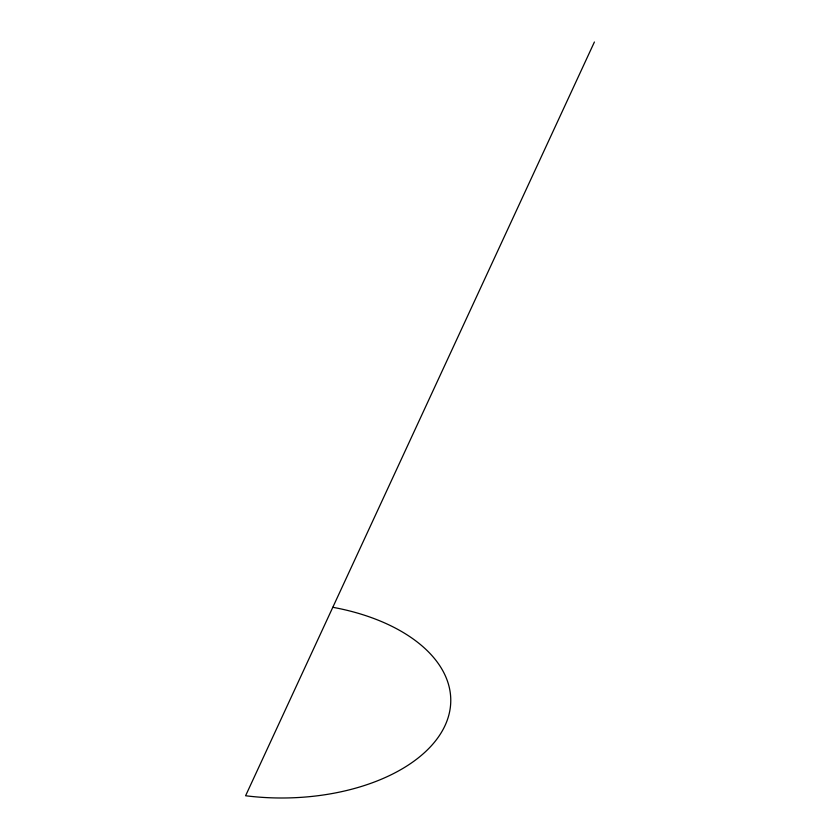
<?xml version="1.0" encoding="UTF-8"?>
<svg xmlns="http://www.w3.org/2000/svg" width="840" height="840" viewBox="0 0 840 840"><rect width="100%" height="100%" fill="white"/><g stroke="black" fill="none" stroke-linecap="round" stroke-linejoin="round"><path stroke-width="1.26" d="M594.405 42L245.595 795.753A169.124 97.639 0 0 0 445.032 725.571A169.124 97.639 0 0 0 332.85 607.299"/></g></svg>
